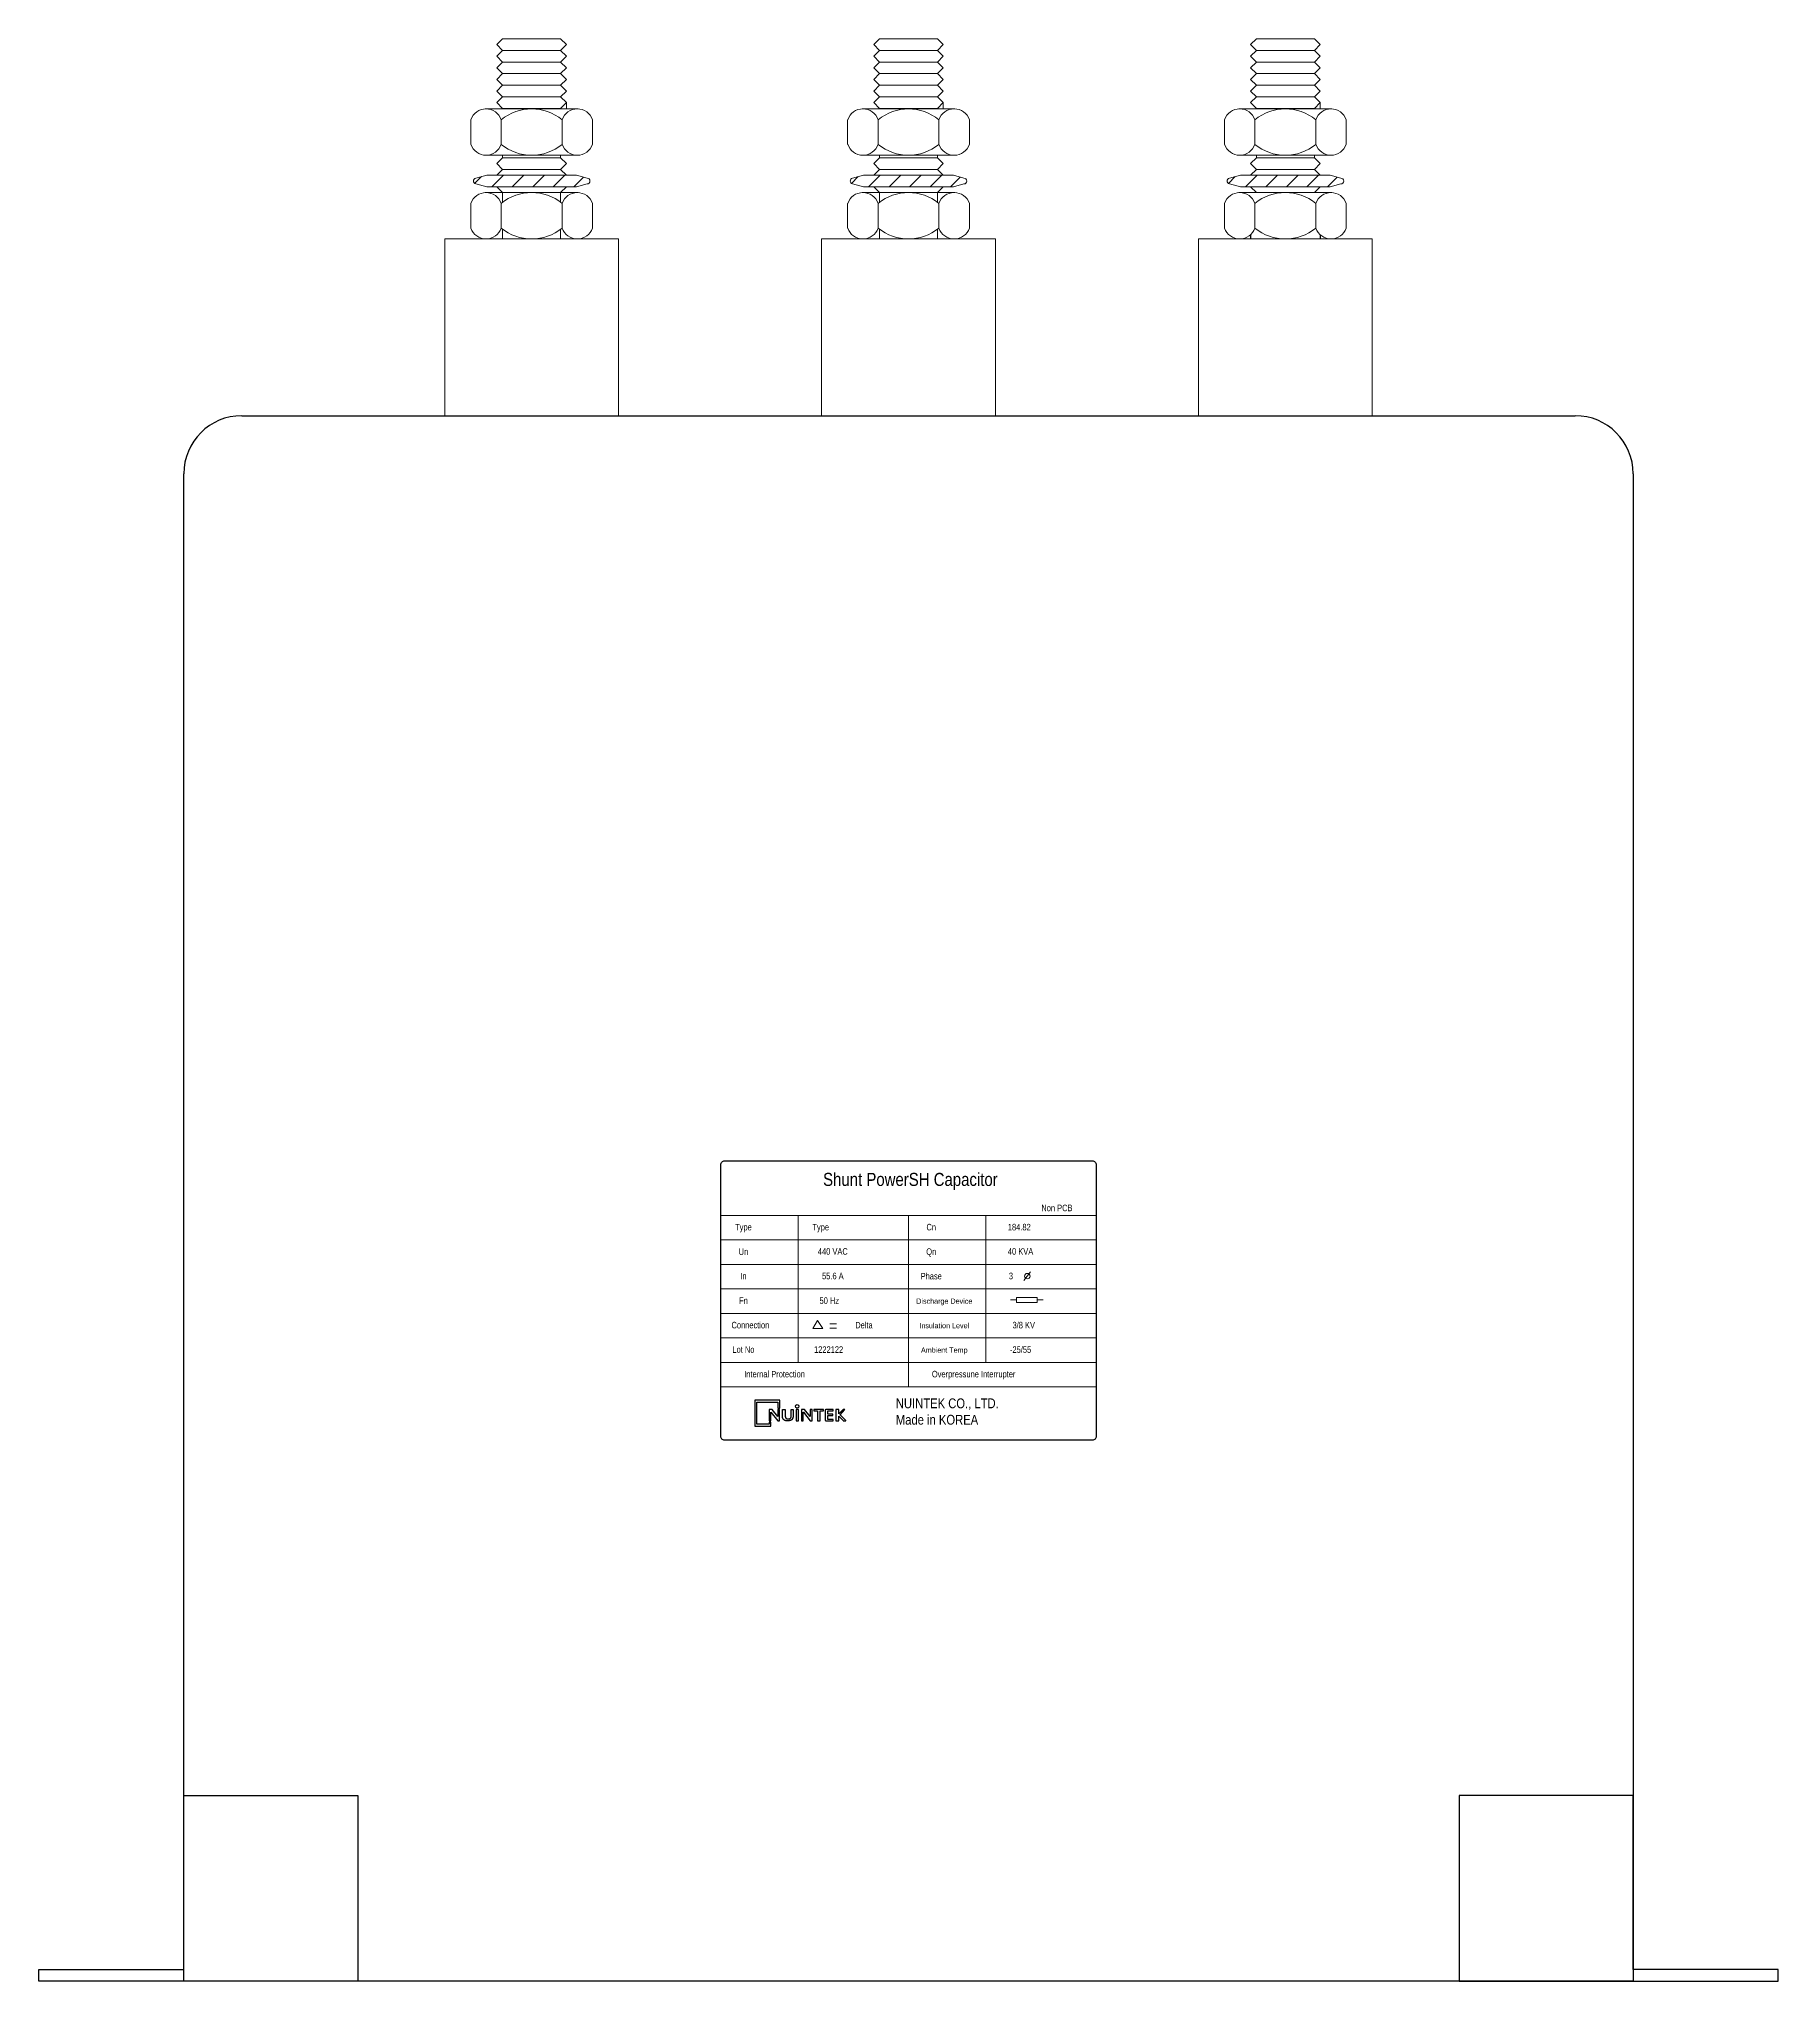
# Model space of a CAD drawing. Header units: millimetres. Extents: x 0 to 300, y 0 to 335.
import ezdxf
from ezdxf.enums import TextEntityAlignment as Align

# ---------------------------------------------------------------- set-up
doc = ezdxf.new("R2010")
doc.units = ezdxf.units.MM
doc.layers.add('00', color=7, linetype='Continuous', lineweight=0)
doc.styles.add('Helvetica-Narrow', font='txt')

# ---------------------------------------------------------------- blocks, each defined once
blk = doc.blocks.new('Nuintek')
at = {"color": 150}
blk.add_lwpolyline([(1.82, 2.33), (1.82, 3.83), (-2.8, 3.83), (-2.8, 3.83), (-2.8, -0.99), (0.18, -0.99), (0.18, -0.23), (-0.18, -0.23), (-0.18, -0.63), (-2.44, -0.63), (-2.44, 3.47), (1.45, 3.47), (1.45, 2.33)], close=True, dxfattribs=at)
for points in [[(-0.11, 0), (0.11, 0, 0.414214), (0.15, 0.04), (0.15, 1.58, -0.70472), (0.17, 1.59), (1.45, 0.03, 0.224867), (1.51, 0), (1.75, 0, 0.414214), (1.79, 0.04), (1.79, 2.07, 0.414214), (1.75, 2.11), (1.49, 2.11, 0.414214), (1.45, 2.07), (1.45, 0.81, -0.706602), (1.43, 0.8), (0.4, 2.08, 0.226187), (0.34, 2.11), (-0.11, 2.11, 0.414214), (-0.15, 2.07), (-0.15, 0.04, 0.414214)], [(4.82, 2.07), (4.82, 0.04, 0.414214), (4.86, 0), (5.23, 0, 0.414214), (5.27, 0.04), (5.27, 2.07, 0.414214), (5.23, 2.11), (4.86, 2.11, 0.414214)], [(5.89, 0), (6.12, 0, 0.414214), (6.16, 0.04), (6.16, 1.58, -0.70472), (6.18, 1.59), (7.45, 0.03, 0.224867), (7.52, 0), (7.76, 0, 0.414214), (7.8, 0.04), (7.8, 2.07, 0.414214), (7.76, 2.11), (7.5, 2.11, 0.414214), (7.46, 2.07), (7.46, 0.81, -0.706602), (7.44, 0.8), (6.4, 2.08, 0.226187), (6.34, 2.11), (5.89, 2.11, 0.414214), (5.85, 2.07), (5.85, 0.04, 0.414214)], [(9.86, 2.11), (8.15, 2.11, 0.414214), (8.11, 2.07), (8.11, 1.89, 0.414214), (8.15, 1.85), (8.74, 1.85, -0.414214), (8.78, 1.81), (8.78, 0.04, 0.414214), (8.82, 0), (9.26, 0, 0.414214), (9.3, 0.04), (9.3, 1.81, -0.414214), (9.34, 1.85), (9.86, 1.85, 0.414214), (9.9, 1.89), (9.9, 2.07, 0.414214)], [(11.68, 2.11), (10.37, 2.11, 0.414214), (10.22, 1.96), (10.22, 0.15, 0.414214), (10.37, 0), (11.68, 0), (11.68, 0.26), (10.74, 0.26, -0.414214), (10.7, 0.3), (10.7, 0.94, -0.414214), (10.74, 0.98), (11.66, 0.98), (11.66, 1.24), (10.74, 1.24, -0.414214), (10.7, 1.28), (10.7, 1.81, -0.414214), (10.74, 1.85), (11.68, 1.85)], [(13.02, 1.14), (13.86, 2.07, 0.650559), (13.85, 2.11), (13.58, 2.11, 0.208632), (13.47, 2.06), (12.77, 1.31, -0.681762), (12.75, 1.31), (12.75, 2.07, 0.414214), (12.71, 2.11), (12.23, 2.11, 0.414214), (12.19, 2.07), (12.19, 0.04, 0.414214), (12.23, 0), (12.71, 0, 0.414214), (12.75, 0.04), (12.75, 0.88, -0.687152), (12.77, 0.89), (13.52, 0.05, 0.212465), (13.64, 0), (13.99, 0, 0.656311), (14.01, 0.04), (13.02, 1.09, -0.390361)]]:
    blk.add_lwpolyline(points, format="xyb", close=True, dxfattribs=at)
blk.add_circle((5.04, 2.69), 0.326, dxfattribs=at)
blk.add_rational_spline([(2.31, 0.85), (2.31, 0.53), (2.41, 0.3), (2.61, 0.16), (2.75, 0.05), (2.95, 0), (3.2, 0), (3.44, 0), (3.82, 0.05), (3.97, 0.16), (4.17, 0.3), (4.27, 0.53), (4.27, 0.85), (4.27, 1.26), (4.27, 1.66), (4.27, 2.07), (4.27, 2.09), (4.25, 2.11), (4.23, 2.11), (4.14, 2.11), (4.06, 2.11), (3.97, 2.11), (3.95, 2.11), (3.93, 2.09), (3.93, 2.07), (3.93, 1.66), (3.93, 1.25), (3.93, 0.83), (3.93, 0.69), (3.88, 0.57), (3.78, 0.48), (3.68, 0.4), (3.54, 0.36), (3.38, 0.36), (3.21, 0.36), (3.08, 0.4), (2.98, 0.48), (2.88, 0.57), (2.83, 0.69), (2.83, 0.83), (2.83, 1.25), (2.83, 1.66), (2.83, 2.07), (2.83, 2.08), (2.83, 2.09), (2.82, 2.1), (2.81, 2.11), (2.8, 2.11), (2.79, 2.11), (2.64, 2.11), (2.5, 2.11), (2.35, 2.11), (2.34, 2.11), (2.33, 2.11), (2.32, 2.1), (2.31, 2.09), (2.31, 2.08), (2.31, 2.07), (2.31, 1.66), (2.31, 1.26), (2.31, 0.85)], [1, 1, 1, 1, 1, 1, 1, 1, 1, 1, 1, 1, 1, 1, 1, 1, 0.804737854124, 0.804737854124, 1, 1, 1, 1, 0.804737854124, 0.804737854124, 1, 1, 1, 1, 1, 1, 1, 1, 1, 1, 1, 1, 1, 1, 1, 1, 1, 1, 1, 0.949253021674, 0.949253021674, 1, 0.949253021674, 0.949253021674, 1, 1, 1, 1, 0.949253021674, 0.949253021674, 1, 0.949253021674, 0.949253021674, 1, 1, 1, 1], degree=3, knots=[0, 0, 0, 0, 1, 1, 1, 2, 2, 2, 3, 3, 3, 4, 4, 4, 5, 5, 5, 6.570796, 6.570796, 6.570796, 7.570796, 7.570796, 7.570796, 9.141593, 9.141593, 9.141593, 10.141593, 10.141593, 10.141593, 11.141593, 11.141593, 11.141593, 12.141593, 12.141593, 12.141593, 13.141593, 13.141593, 13.141593, 14.141593, 14.141593, 14.141593, 15.141593, 15.141593, 15.141593, 15.926991, 15.926991, 15.926991, 16.712389, 16.712389, 16.712389, 17.712389, 17.712389, 17.712389, 18.497787, 18.497787, 18.497787, 19.283185, 19.283185, 19.283185, 20.283185, 20.283185, 20.283185, 20.283185], dxfattribs=at)
blk = doc.blocks.new('*U473')
at = {"color": 74, "lineweight": 5}
for p, q in [((-70, 147.06), (-71, 148.06)), ((-60, 147.06), (-59, 148.06)), ((-5, 147.06), (-6, 148.06)), ((5, 147.06), (6, 148.06)), ((60, 147.06), (59, 148.06)), ((70, 147.06), (71, 148.06)), ((-70, 145.06), (-71, 146.06)), ((-70, 143.06), (-71, 144.06)), ((-70, 143.06), (-71, 144.06)), ((-60, 147.06), (-70, 147.06)), ((-60, 145.06), (-70, 145.06)), ((-60, 145.06), (-59, 146.06)), ((-60, 143.06), (-59, 144.06)), ((-60, 143.06), (-59, 144.06)), ((-5, 145.06), (-6, 146.06)), ((-5, 143.06), (-6, 144.06)), ((-5, 143.06), (-6, 144.06)), ((5, 147.06), (-5, 147.06)), ((5, 145.06), (-5, 145.06)), ((5, 145.06), (6, 146.06)), ((5, 143.06), (6, 144.06)), ((5, 143.06), (6, 144.06)), ((60, 145.06), (59, 146.06)), ((60, 143.06), (59, 144.06)), ((60, 143.06), (59, 144.06)), ((70, 147.06), (60, 147.06)), ((70, 145.06), (60, 145.06)), ((70, 145.06), (71, 146.06)), ((70, 143.06), (71, 144.06)), ((70, 143.06), (71, 144.06)), ((-70, 141.06), (-71, 142.06)), ((-70, 141.06), (-71, 142.06)), ((-60, 143.06), (-70, 143.06)), ((-60, 143.06), (-70, 143.06)), ((-60, 141.06), (-70, 141.06)), ((-60, 141.06), (-70, 141.06)), ((-60, 141.06), (-59, 142.06)), ((-60, 141.06), (-59, 142.06)), ((-5, 141.06), (-6, 142.06)), ((-5, 141.06), (-6, 142.06)), ((5, 143.06), (-5, 143.06)), ((5, 143.06), (-5, 143.06)), ((5, 141.06), (-5, 141.06)), ((5, 141.06), (-5, 141.06)), ((5, 141.06), (6, 142.06)), ((5, 141.06), (6, 142.06)), ((60, 141.06), (59, 142.06)), ((60, 141.06), (59, 142.06)), ((70, 143.06), (60, 143.06)), ((70, 143.06), (60, 143.06)), ((70, 141.06), (60, 141.06)), ((70, 141.06), (60, 141.06)), ((70, 141.06), (71, 142.06)), ((70, 141.06), (71, 142.06)), ((-70, 139.06), (-71, 140.06)), ((-70, 137.06), (-71, 138.06)), ((-60, 139.06), (-70, 139.06)), ((-60, 139.06), (-59, 140.06)), ((-60, 137.06), (-59, 138.06)), ((-5, 139.06), (-6, 140.06)), ((-5, 137.06), (-6, 138.06)), ((5, 139.06), (-5, 139.06)), ((5, 139.06), (6, 140.06)), ((5, 137.06), (6, 138.06)), ((60, 139.06), (59, 140.06)), ((60, 137.06), (59, 138.06)), ((70, 139.06), (60, 139.06)), ((70, 139.06), (71, 140.06)), ((70, 137.06), (71, 138.06)), ((-60, 137.06), (-70, 137.06)), ((5, 137.06), (-5, 137.06)), ((70, 137.06), (60, 137.06)), ((-70, 126.55), (-71, 127.55)), ((-70, 128.55), (-70, 128.99)), ((-60, 128.55), (-70, 128.55)), ((-60, 128.55), (-60, 128.99)), ((-60, 126.55), (-59, 127.55)), ((-5, 126.55), (-6, 127.55)), ((-5, 128.55), (-5, 128.99)), ((5, 128.55), (-5, 128.55)), ((5, 128.55), (5, 128.99)), ((5, 126.55), (6, 127.55)), ((60, 126.55), (59, 127.55)), ((60, 128.55), (60, 128.99)), ((70, 128.55), (60, 128.55)), ((70, 128.55), (70, 128.99)), ((70, 126.55), (71, 127.55)), ((-74.83, 124.12), (-73.66, 125.29)), ((-72.75, 125.54), (-74.65, 125.02)), ((-72.75, 123.54), (-74.65, 124.05)), ((-72.75, 125.54), (-70.5, 125.54)), ((-72.75, 125.54), (-57.25, 125.54)), ((-71.88, 123.54), (-69.88, 125.54)), ((-70.99, 125.54), (-71, 125.55)), ((-70.99, 125.54), (-71, 125.55)), ((-60, 126.55), (-70, 126.55)), ((-68.35, 123.54), (-66.35, 125.54)), ((-64.81, 123.54), (-62.81, 125.54)), ((-61.27, 123.54), (-59.27, 125.54)), ((-57.25, 125.54), (-59.5, 125.54)), ((-59.01, 125.54), (-59, 125.55)), ((-59.01, 125.54), (-59, 125.55)), ((-57.74, 123.54), (-56.07, 125.21)), ((-55.44, 125.04), (-57.25, 125.54)), ((-55.44, 124.04), (-57.25, 123.54)), ((-9.83, 124.12), (-8.66, 125.29)), ((-7.75, 125.54), (-9.65, 125.02)), ((-7.75, 123.54), (-9.65, 124.05)), ((-7.75, 125.54), (7.75, 125.54)), ((-7.75, 125.54), (-5.5, 125.54)), ((-6.88, 123.54), (-4.88, 125.54)), ((-5.99, 125.54), (-6, 125.55)), ((-5.99, 125.54), (-6, 125.55)), ((5, 126.55), (-5, 126.55)), ((-3.35, 123.54), (-1.35, 125.54)), ((0.19, 123.54), (2.19, 125.54)), ((3.73, 123.54), (5.73, 125.54)), ((7.75, 125.54), (5.5, 125.54)), ((5.99, 125.54), (6, 125.55)), ((5.99, 125.54), (6, 125.55)), ((7.26, 123.54), (8.93, 125.21)), ((9.56, 125.04), (7.75, 125.54)), ((9.56, 124.04), (7.75, 123.54)), ((55.17, 124.12), (56.34, 125.29)), ((57.25, 125.54), (55.35, 125.02)), ((57.25, 123.54), (55.35, 124.05)), ((57.25, 125.54), (59.5, 125.54)), ((57.25, 125.54), (72.75, 125.54)), ((58.12, 123.54), (60.12, 125.54)), ((59.01, 125.54), (59, 125.55)), ((59.01, 125.54), (59, 125.55)), ((70, 126.55), (60, 126.55)), ((61.65, 123.54), (63.65, 125.54)), ((65.19, 123.54), (67.19, 125.54)), ((68.73, 123.54), (70.73, 125.54)), ((72.75, 125.54), (70.5, 125.54)), ((70.99, 125.54), (71, 125.55)), ((70.99, 125.54), (71, 125.55)), ((72.26, 123.54), (73.93, 125.21)), ((74.56, 125.04), (72.75, 125.54)), ((74.56, 124.04), (72.75, 123.54)), ((-75.5, 116.43), (-75.5, 120.67)), ((-70.5, 123.54), (-72.75, 123.54)), ((-57.25, 123.54), (-72.75, 123.54)), ((-70, 122.55), (-71, 123.55)), ((-70, 122.55), (-70, 120.87)), ((-60, 122.55), (-70, 122.55)), ((-60, 122.55), (-70, 122.55)), ((-60, 122.55), (-59, 123.55)), ((-60, 122.55), (-59, 123.55)), ((-60, 122.55), (-60, 120.87)), ((-57.25, 123.54), (-59.5, 123.54)), ((-54.5, 116.43), (-54.5, 120.67)), ((-10.5, 116.43), (-10.5, 120.67)), ((7.75, 123.54), (-7.75, 123.54)), ((-5.5, 123.54), (-7.75, 123.54)), ((-5, 122.55), (-6, 123.55)), ((-5, 122.55), (-5, 120.87)), ((5, 122.55), (-5, 122.55)), ((5, 122.55), (-5, 122.55)), ((5, 122.55), (6, 123.55)), ((5, 122.55), (6, 123.55)), ((5, 122.55), (5, 120.87)), ((7.75, 123.54), (5.5, 123.54)), ((10.5, 116.43), (10.5, 120.67)), ((54.5, 116.43), (54.5, 120.67)), ((59.5, 123.54), (57.25, 123.54)), ((72.75, 123.54), (57.25, 123.54)), ((60, 122.55), (59, 123.55)), ((70, 122.55), (60, 122.55)), ((70, 122.55), (60, 122.55)), ((70, 122.55), (71, 123.55)), ((70, 122.55), (71, 123.55)), ((72.75, 123.54), (70.5, 123.54)), ((75.5, 116.43), (75.5, 120.67)), ((-50, 114.55), (-80, 114.55)), ((-80, 114.55), (-80, 84.06)), ((-70, 116.23), (-70, 114.55)), ((-60, 116.23), (-60, 114.55)), ((-50, 84.06), (-50, 114.55)), ((15, 114.55), (-15, 114.55)), ((-15, 114.55), (-15, 84.06)), ((-15, 114.55), (-15, 84.06)), ((-15, 114.55), (-15, 84.06)), ((-5, 116.23), (-5, 114.55)), ((5, 116.23), (5, 114.55)), ((15, 84.06), (15, 114.55)), ((15, 84.06), (15, 114.55)), ((15, 84.06), (15, 114.55)), ((80, 114.55), (50, 114.55)), ((50, 114.55), (50, 84.06)), ((50, 114.55), (50, 84.06)), ((50, 114.55), (50, 84.06)), ((80, 84.06), (80, 114.55)), ((80, 84.06), (80, 114.55)), ((80, 84.06), (80, 114.55)), ((-50, 84.06), (-50, 112.55)), ((15, 84.06), (15, 112.55)), ((15, 84.06), (15, 112.55)), ((15, 84.06), (15, 112.55)), ((80, 84.06), (80, 112.55)), ((80, 84.06), (80, 112.55)), ((80, 84.06), (80, 112.55)), ((-65, 84.06), (-50, 84.06)), ((0, 84.06), (15, 84.06)), ((0, 84.06), (15, 84.06)), ((0, 84.06), (15, 84.06)), ((65, 84.06), (80, 84.06)), ((65, 84.06), (80, 84.06)), ((65, 84.06), (80, 84.06)), ((0, -44.46), (13.2, -44.46)), ((0, -44.46), (13.2, -44.46)), ((0, -44.46), (13.2, -44.46))]:
    blk.add_line(p, q, dxfattribs=at)
at = {"color": 74}
for p, q in [((59, 115.28), (59, 114.55)), ((71.01, 115.27), (71.01, 114.55)), ((-115, 84.06), (115, 84.06)), ((-115, 84.06), (115, 84.06)), ((-125, -185.94), (-125, 74.06)), ((125, 74.06), (125, -185.94)), ((-125, -183.94), (-125, -153.94)), ((-125, -153.94), (-95, -153.94)), ((-95, -153.94), (-95, -185.94)), ((95, -153.94), (95, -185.94)), ((125, -153.94), (95, -153.94)), ((125, -183.94), (125, -153.94)), ((-150, -185.94), (-150, -183.94)), ((-150, -183.94), (-125, -183.94)), ((150, -183.94), (125, -183.94)), ((150, -185.94), (150, -183.94)), ((-95, -185.94), (-150, -185.94)), ((125, -185.94), (-125, -185.94)), ((95, -185.94), (150, -185.94))]:
    blk.add_line(p, q, dxfattribs=at)
at = {"lineweight": 9}
for p, q in [((-32.38, -53.87), (32.38, -53.87)), ((-19.05, -53.87), (-19.05, -79.22)), ((0, -53.87), (0, -83.44)), ((13.33, -53.87), (13.33, -79.22)), ((-32.38, -58.1), (32.38, -58.1)), ((-32.38, -62.32), (32.38, -62.32)), ((19.91, -65.1), (21.02, -63.62)), ((-32.38, -66.54), (32.38, -66.54)), ((18.65, -68.44), (17.59, -68.44)), ((22.19, -68.44), (23.25, -68.44)), ((-32.38, -70.77), (32.38, -70.77)), ((-13.56, -72.58), (-12.43, -72.58)), ((-13.56, -73.3), (-12.43, -73.3)), ((-32.38, -74.99), (32.38, -74.99)), ((-32.38, -79.22), (32.38, -79.22)), ((-32.38, -83.44), (32.38, -83.44))]:
    blk.add_line(p, q, dxfattribs=at)
at = {"color": 150}
blk.add_lwpolyline([(-31.71, -44.46), (31.71, -44.46, -0.414214), (32.38, -45.14), (32.38, -91.97, -0.414214), (31.71, -92.65), (-31.71, -92.65, -0.414214), (-32.38, -91.97), (-32.38, -45.14, -0.414214)], format="xyb", close=True, dxfattribs=at)
at = {"lineweight": 9}
blk.add_lwpolyline([(18.65, -68.87), (22.19, -68.87), (22.19, -68.01), (18.65, -68.01)], close=True, dxfattribs=at)
blk.add_lwpolyline([(-16.5, -73.35), (-14.78, -73.35), (-15.69, -71.99), (-16.5, -73.35)], dxfattribs=at)
blk.add_circle((20.49, -64.34), 0.475, dxfattribs=at)
at = {"color": 74, "lineweight": 5}
for centre, start, end in [((-74.54, 124.54), 102.246, 257.754), ((-55.44, 124.54), 270, 90), ((-9.54, 124.54), 102.246, 257.754), ((9.56, 124.54), 270, 90), ((55.46, 124.54), 102.246, 257.754), ((74.56, 124.54), 270, 90)]:
    blk.add_arc(centre, 0.5, start, end, dxfattribs=at)
at = {"color": 74}
for centre, start, end in [((-115, 74.06), 90, 180), ((115, 74.06), 0, 90)]:
    blk.add_arc(centre, 10, start, end, dxfattribs=at)
at = {"layer": '00', "color": 74, "lineweight": 5}
for p, q in [((-71, 148.06), (-70, 149.06)), ((-70, 149.06), (-60, 149.06)), ((-59, 148.06), (-60, 149.06)), ((-6, 148.06), (-5, 149.06)), ((-5, 149.06), (5, 149.06)), ((6, 148.06), (5, 149.06)), ((59, 148.06), (60, 149.06)), ((60, 149.06), (70, 149.06)), ((71, 148.06), (70, 149.06)), ((-71, 146.06), (-70, 147.06)), ((-71, 144.06), (-70, 145.06)), ((-71, 144.06), (-70, 145.06)), ((-70, 147.06), (-60, 147.06)), ((-70, 145.06), (-60, 145.06)), ((-70, 145.06), (-60, 145.06)), ((-59, 146.06), (-60, 147.06)), ((-59, 144.06), (-60, 145.06)), ((-59, 144.06), (-60, 145.06)), ((-6, 146.06), (-5, 147.06)), ((-6, 144.06), (-5, 145.06)), ((-6, 144.06), (-5, 145.06)), ((-5, 147.06), (5, 147.06)), ((-5, 145.06), (5, 145.06)), ((-5, 145.06), (5, 145.06)), ((6, 146.06), (5, 147.06)), ((6, 144.06), (5, 145.06)), ((6, 144.06), (5, 145.06)), ((59, 146.06), (60, 147.06)), ((59, 144.06), (60, 145.06)), ((59, 144.06), (60, 145.06)), ((60, 147.06), (70, 147.06)), ((60, 145.06), (70, 145.06)), ((60, 145.06), (70, 145.06)), ((71, 146.06), (70, 147.06)), ((71, 144.06), (70, 145.06)), ((71, 144.06), (70, 145.06)), ((-71, 142.06), (-70, 143.06)), ((-71, 142.06), (-70, 143.06)), ((-71, 140.06), (-70, 141.06)), ((-70, 143.06), (-60, 143.06)), ((-70, 143.06), (-60, 143.06)), ((-70, 141.06), (-60, 141.06)), ((-59, 142.06), (-60, 143.06)), ((-59, 142.06), (-60, 143.06)), ((-59, 140.06), (-60, 141.06)), ((-6, 142.06), (-5, 143.06)), ((-6, 142.06), (-5, 143.06)), ((-6, 140.06), (-5, 141.06)), ((-5, 143.06), (5, 143.06)), ((-5, 143.06), (5, 143.06)), ((-5, 141.06), (5, 141.06)), ((6, 142.06), (5, 143.06)), ((6, 142.06), (5, 143.06)), ((6, 140.06), (5, 141.06)), ((59, 142.06), (60, 143.06)), ((59, 142.06), (60, 143.06)), ((59, 140.06), (60, 141.06)), ((60, 143.06), (70, 143.06)), ((60, 143.06), (70, 143.06)), ((60, 141.06), (70, 141.06)), ((71, 142.06), (70, 143.06)), ((71, 142.06), (70, 143.06)), ((71, 140.06), (70, 141.06)), ((-71, 138.06), (-70, 139.06)), ((-70, 139.06), (-60, 139.06)), ((-59, 138.06), (-60, 139.06)), ((-59, 136.99), (-59, 138.06)), ((-6, 138.06), (-5, 139.06)), ((-5, 139.06), (5, 139.06)), ((6, 138.06), (5, 139.06)), ((6, 136.99), (6, 138.06)), ((59, 138.06), (60, 139.06)), ((60, 139.06), (70, 139.06)), ((71, 138.06), (70, 139.06)), ((71, 136.99), (71, 138.06)), ((-75.5, 135.11), (-75.5, 130.86)), ((-57, 136.99), (-73, 136.99)), ((-73, 136.99), (-58.99, 136.99)), ((-70.25, 130.86), (-70.25, 135.11)), ((-59.75, 130.86), (-59.75, 135.11)), ((-54.5, 135.11), (-54.5, 130.86)), ((-10.5, 135.11), (-10.5, 130.86)), ((-8, 136.99), (6.01, 136.99)), ((8, 136.99), (-8, 136.99)), ((-5.25, 130.86), (-5.25, 135.11)), ((5.25, 130.86), (5.25, 135.11)), ((10.5, 135.11), (10.5, 130.86)), ((54.5, 135.11), (54.5, 130.86)), ((57, 136.99), (71.01, 136.99)), ((73, 136.99), (57, 136.99)), ((59.75, 130.86), (59.75, 135.11)), ((70.25, 130.86), (70.25, 135.11)), ((75.5, 135.11), (75.5, 130.86)), ((-57, 128.99), (-73, 128.99)), ((-71, 127.55), (-70, 128.55)), ((-70, 128.55), (-60, 128.55)), ((-59, 127.55), (-60, 128.55)), ((8, 128.99), (-8, 128.99)), ((-6, 127.55), (-5, 128.55)), ((-5, 128.55), (5, 128.55)), ((6, 127.55), (5, 128.55)), ((73, 128.99), (57, 128.99)), ((59, 127.55), (60, 128.55)), ((60, 128.55), (70, 128.55)), ((71, 127.55), (70, 128.55)), ((-71, 125.55), (-70, 126.55)), ((-71, 125.55), (-70, 126.55)), ((-70, 126.55), (-60, 126.55)), ((-70, 126.55), (-60, 126.55)), ((-59, 125.55), (-60, 126.55)), ((-59, 125.55), (-60, 126.55)), ((-6, 125.55), (-5, 126.55)), ((-6, 125.55), (-5, 126.55)), ((-5, 126.55), (5, 126.55)), ((-5, 126.55), (5, 126.55)), ((6, 125.55), (5, 126.55)), ((6, 125.55), (5, 126.55)), ((59, 125.55), (60, 126.55)), ((59, 125.55), (60, 126.55)), ((60, 126.55), (70, 126.55)), ((60, 126.55), (70, 126.55)), ((71, 125.55), (70, 126.55)), ((71, 125.55), (70, 126.55)), ((-75.5, 116.43), (-75.5, 120.67)), ((-75.5, 120.67), (-75.5, 116.43)), ((-73, 122.55), (-58.99, 122.55)), ((-57, 122.55), (-73, 122.55)), ((-70.25, 116.43), (-70.25, 120.67)), ((-70, 122.55), (-60, 122.55)), ((-59.75, 116.43), (-59.75, 120.67)), ((-54.5, 116.43), (-54.5, 120.67)), ((-54.5, 120.67), (-54.5, 116.43)), ((-10.5, 120.67), (-10.5, 116.43)), ((-10.5, 116.43), (-10.5, 120.67)), ((8, 122.55), (-8, 122.55)), ((-8, 122.55), (6.01, 122.55)), ((-5.25, 116.43), (-5.25, 120.67)), ((-5, 122.55), (5, 122.55)), ((5.25, 116.43), (5.25, 120.67)), ((10.5, 120.67), (10.5, 116.43)), ((10.5, 116.43), (10.5, 120.67)), ((54.5, 120.67), (54.5, 116.43)), ((54.5, 116.43), (54.5, 120.67)), ((73, 122.55), (57, 122.55)), ((57, 122.55), (71.01, 122.55)), ((59.75, 116.43), (59.75, 120.67)), ((60, 122.55), (70, 122.55)), ((70.25, 116.43), (70.25, 120.67)), ((75.5, 120.67), (75.5, 116.43)), ((75.5, 116.43), (75.5, 120.67)), ((-57, 114.55), (-73, 114.55)), ((-57, 114.55), (-73, 114.55)), ((-71.01, 114.55), (-58.99, 114.55)), ((8, 114.55), (-8, 114.55)), ((8, 114.55), (-8, 114.55)), ((-6.01, 114.55), (6.01, 114.55)), ((73, 114.55), (57, 114.55)), ((73, 114.55), (57, 114.55)), ((58.99, 114.55), (71.01, 114.55))]:
    blk.add_line(p, q, dxfattribs=at)
for centre, radius, start, end in [((-72.87, 134.22), 2.77, 18.8098, 161.1902), ((-65, 128.7), 8.28, 50.6699, 129.3301), ((-57.12, 134.22), 2.77, 18.8098, 161.1902), ((-7.87, 134.22), 2.77, 18.8098, 161.1902), ((0, 128.7), 8.28, 50.6699, 129.3301), ((7.88, 134.22), 2.77, 18.8098, 161.1902), ((57.13, 134.22), 2.77, 18.8098, 161.1902), ((65, 128.7), 8.28, 50.6699, 129.3301), ((72.88, 134.22), 2.77, 18.8098, 161.1902), ((-72.87, 131.76), 2.77, 198.8098, 341.1902), ((-65, 137.27), 8.28, 230.6699, 309.3301), ((-57.12, 131.76), 2.77, 198.8098, 341.1902), ((-7.87, 131.76), 2.77, 198.8098, 341.1902), ((0, 137.27), 8.28, 230.6699, 309.3301), ((7.88, 131.76), 2.77, 198.8098, 341.1902), ((57.13, 131.76), 2.77, 198.8098, 341.1902), ((65, 137.27), 8.28, 230.6699, 309.3301), ((72.88, 131.76), 2.77, 198.8098, 341.1902), ((-72.87, 119.78), 2.77, 18.8098, 161.1902), ((-65, 114.27), 8.28, 50.6699, 129.3301), ((-57.12, 119.78), 2.77, 18.8098, 161.1902), ((-7.87, 119.78), 2.77, 18.8098, 161.1902), ((0, 114.27), 8.28, 50.6699, 129.3301), ((7.88, 119.78), 2.77, 18.8098, 161.1902), ((57.13, 119.78), 2.77, 18.8098, 161.1902), ((65, 114.27), 8.28, 50.6699, 129.3301), ((72.88, 119.78), 2.77, 18.8098, 161.1902), ((-72.87, 117.32), 2.77, 198.8098, 341.1902), ((-72.87, 117.32), 2.77, 198.8098, 341.1902), ((-65, 122.83), 8.28, 230.6699, 309.3301), ((-65, 122.83), 8.28, 230.6699, 309.3301), ((-57.12, 117.32), 2.77, 198.8098, 341.1902), ((-57.12, 117.32), 2.77, 198.8098, 341.1902), ((-7.87, 117.32), 2.77, 198.8098, 341.1902), ((-7.87, 117.32), 2.77, 198.8098, 341.1902), ((0, 122.83), 8.28, 230.6699, 309.3301), ((0, 122.83), 8.28, 230.6699, 309.3301), ((7.88, 117.32), 2.77, 198.8098, 341.1902), ((7.88, 117.32), 2.77, 198.8098, 341.1902), ((57.13, 117.32), 2.77, 198.8098, 341.1902), ((57.13, 117.32), 2.77, 198.8098, 341.1902), ((65, 122.83), 8.28, 230.6699, 309.3301), ((65, 122.83), 8.28, 230.6699, 309.3301), ((72.88, 117.32), 2.77, 198.8098, 341.1902), ((72.88, 117.32), 2.77, 198.8098, 341.1902)]:
    blk.add_arc(centre, radius, start, end, dxfattribs=at)
at = {"xscale": 0.9316960616124561, "yscale": 0.9316960616124561, "zscale": 0.9316960616124561}
blk.add_blockref('Nuintek', (-23.89, -89.3), dxfattribs=at)
at = {"style": 'Helvetica-Narrow'}
for s, height, p in [('Shunt PowerSH Capacitor', 2.2528, (0.33, -47.66)), ('Non PCB', 1.126, (25.6, -52.58)), ('Type', 1.126, (-28.47, -55.89)), ('Type', 1.126, (-15.14, -55.89)), ('Cn', 1.126, (3.92, -55.89)), ('184.82', 1.126, (19.11, -55.89)), ('Un', 1.126, (-28.47, -60.12)), ('Qn', 1.126, (3.92, -60.12)), ('In', 1.126, (-28.47, -64.34)), ('55.6 A', 1.126, (-13.05, -64.31)), ('Phase', 1.126, (3.92, -64.34)), ('3', 1.13, (17.67, -64.31)), ('Fn', 1.126, (-28.47, -68.56)), ('50 Hz', 1.126, (-13.66, -68.56)), ('Discharge Device', 0.9011, (6.17, -68.65)), ('Connection', 1.126, (-27.27, -72.79)), ('Delta', 1.126, (-7.68, -72.79)), ('Insulation Level', 0.9011, (6.17, -72.88)), ('3/8 KV', 1.126, (19.88, -72.79)), ('Lot No', 1.126, (-28.47, -77.01)), ('1222122', 1.126, (-13.78, -77.01)), ('Ambient Temp', 0.9011, (6.17, -77.1)), ('-25/55', 1.126, (19.33, -77.01)), ('Internal Protection', 1.1264, (-23.1, -81.24)), ('Overpressune Interrupter', 1.1264, (11.24, -81.24))]:
    blk.add_text(s, height=height, dxfattribs=at).set_placement(p, align=Align.MIDDLE_CENTER)
at = {"color": 1, "style": 'Helvetica-Narrow'}
for s, p in [('440 VAC', (-13.05, -60.08)), ('40 KVA', (19.33, -60.08))]:
    blk.add_text(s, height=1.126, dxfattribs=at).set_placement(p, align=Align.MIDDLE_CENTER)
at = {"style": 'Helvetica-Narrow'}
for s, p in [('NUINTEK CO., LTD.', (-2.18, -86.28)), ('Made in KOREA', (-2.18, -89.11))]:
    blk.add_text(s, height=1.6896, dxfattribs=at).set_placement(p, align=Align.MIDDLE_LEFT)

msp = doc.modelspace()

# ---------------------------------------------------------------- block references
msp.add_blockref('*U473', (150, 185.94))

doc.saveas('drawing.dxf')
